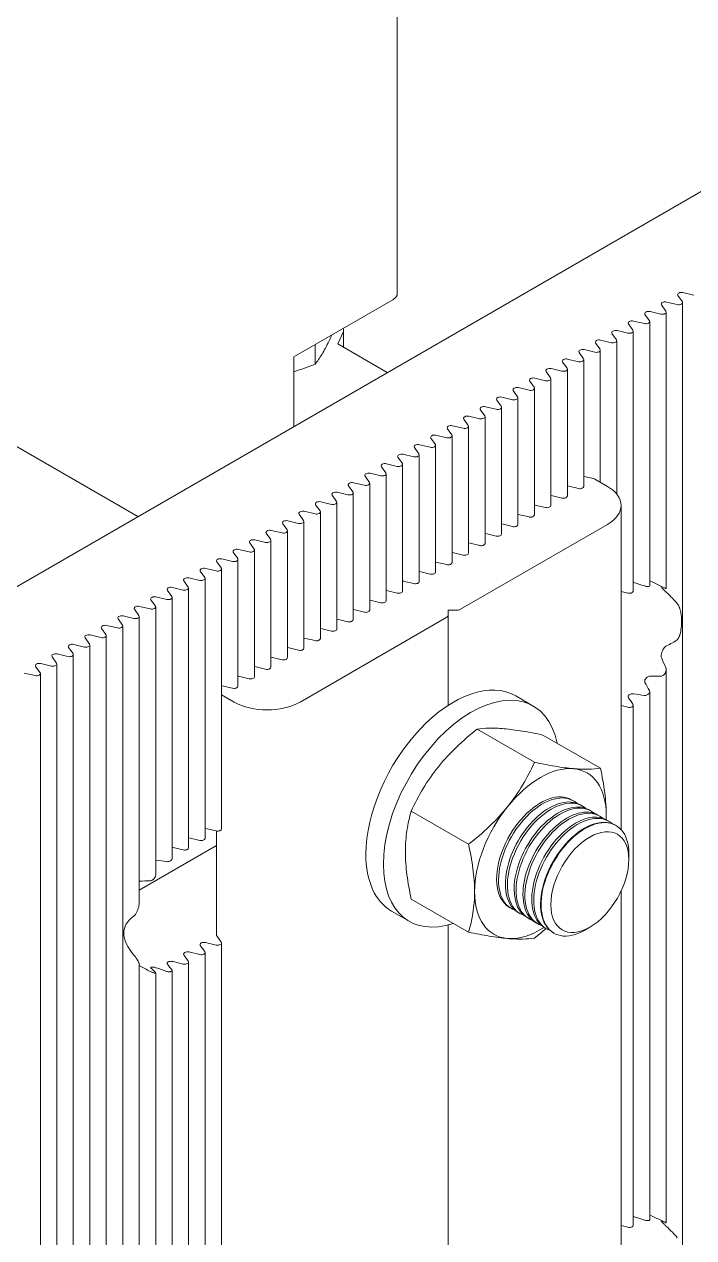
# Model space of a CAD drawing. Extents: x -37 to 4620, y -49 to 348.
# Drawn here: x 1781.83 to 1789.59, y 152.12 to 166.18 of the extents above; entities that cross this region are included whole.
import ezdxf

# ---------------------------------------------------------------- set-up
doc = ezdxf.new("R2010")
doc.units = 0
doc.header["$LTSCALE"] = 5
doc.layers.add('PV-38360', color=7, linetype='CONTINUOUS', lineweight=15)

msp = doc.modelspace()

# ---------------------------------------------------------------- linework, layer by layer
at = {"layer": 'PV-38360', "lineweight": 13, "extrusion": (0, 0.816497, 0.57735)}
for p, q in [((1786.158, 169.899, 24.831), (1786.158, 163.065, 24.831)), ((1780.289, 158.825, 24.831), (1792.035, 165.606, 24.831)), ((1784.96, 162.33, 24.831), (1786.105, 162.991, 24.831)), ((1789.411, 163.04, 24.831), (1789.463, 162.968, 24.831)), ((1789.595, 163.044, 24.831), (1789.47, 163.074, 24.831)), ((1789.213, 162.824, 24.831), (1789.088, 162.854, 24.831)), ((1789.22, 162.93, 24.831), (1789.272, 162.858, 24.831)), ((1789.275, 159.642, 24.831), (1789.275, 162.848, 24.831)), ((1789.404, 162.934, 24.831), (1789.279, 162.964, 24.831)), ((1789.466, 148.261, 24.831), (1789.466, 162.958, 24.831)), ((1779.19, 162.764, 24.831), (1783.151, 160.477, 24.831)), ((1788.838, 162.71, 24.831), (1788.89, 162.637, 24.831)), ((1789.022, 162.714, 24.831), (1788.897, 162.743, 24.831)), ((1789.029, 162.82, 24.831), (1789.081, 162.748, 24.831)), ((1789.084, 159.677, 24.831), (1789.084, 162.738, 24.831)), ((1785.533, 162.621, 24.831), (1785.467, 162.478, 24.831)), ((1785.533, 162.44, 24.831), (1785.533, 162.661, 24.831)), ((1788.647, 162.599, 24.831), (1788.699, 162.527, 24.831)), ((1788.831, 162.604, 24.831), (1788.706, 162.633, 24.831)), ((1788.893, 159.614, 24.831), (1788.893, 162.628, 24.831)), ((1785.205, 162.245, 24.831), (1785.205, 162.472, 24.831)), ((1785.467, 162.478, 24.831), (1786.042, 162.146, 24.831)), ((1788.457, 162.489, 24.831), (1788.508, 162.417, 24.831)), ((1788.64, 162.493, 24.831), (1788.515, 162.523, 24.831)), ((1788.702, 160.737, 24.831), (1788.702, 162.517, 24.831)), ((1784.96, 161.522, 24.831), (1784.96, 162.33, 24.831)), ((1788.258, 162.273, 24.831), (1788.133, 162.303, 24.831)), ((1788.266, 162.379, 24.831), (1788.317, 162.307, 24.831)), ((1788.32, 160.827, 24.831), (1788.32, 162.297, 24.831)), ((1788.449, 162.383, 24.831), (1788.324, 162.413, 24.831)), ((1788.511, 160.875, 24.831), (1788.511, 162.407, 24.831)), ((1787.884, 162.158, 24.831), (1787.935, 162.086, 24.831)), ((1788.067, 162.163, 24.831), (1787.943, 162.192, 24.831)), ((1788.075, 162.269, 24.831), (1788.126, 162.197, 24.831)), ((1788.13, 160.717, 24.831), (1788.13, 162.187, 24.831)), ((1787.693, 162.048, 24.831), (1787.744, 161.976, 24.831)), ((1787.876, 162.052, 24.831), (1787.752, 162.082, 24.831)), ((1787.939, 160.607, 24.831), (1787.939, 162.076, 24.831)), ((1787.495, 161.832, 24.831), (1787.37, 161.862, 24.831)), ((1787.502, 161.938, 24.831), (1787.553, 161.866, 24.831)), ((1787.686, 161.942, 24.831), (1787.561, 161.972, 24.831)), ((1787.748, 160.497, 24.831), (1787.748, 161.966, 24.831)), ((1787.304, 161.722, 24.831), (1787.179, 161.751, 24.831)), ((1787.311, 161.828, 24.831), (1787.362, 161.756, 24.831)), ((1787.366, 160.276, 24.831), (1787.366, 161.746, 24.831)), ((1787.557, 160.386, 24.831), (1787.557, 161.856, 24.831)), ((1786.929, 161.607, 24.831), (1786.981, 161.535, 24.831)), ((1787.113, 161.612, 24.831), (1786.988, 161.641, 24.831)), ((1787.12, 161.718, 24.831), (1787.172, 161.645, 24.831)), ((1787.175, 160.166, 24.831), (1787.175, 161.636, 24.831)), ((1786.738, 161.497, 24.831), (1786.79, 161.425, 24.831)), ((1786.922, 161.501, 24.831), (1786.797, 161.531, 24.831)), ((1786.984, 160.056, 24.831), (1786.984, 161.525, 24.831)), ((1786.54, 161.281, 24.831), (1786.415, 161.311, 24.831)), ((1786.547, 161.387, 24.831), (1786.599, 161.315, 24.831)), ((1786.602, 159.835, 24.831), (1786.602, 161.305, 24.831)), ((1786.731, 161.391, 24.831), (1786.606, 161.421, 24.831)), ((1786.793, 159.945, 24.831), (1786.793, 161.415, 24.831)), ((1786.166, 161.166, 24.831), (1786.217, 161.094, 24.831)), ((1786.349, 161.171, 24.831), (1786.224, 161.2, 24.831)), ((1786.356, 161.277, 24.831), (1786.408, 161.205, 24.831)), ((1786.411, 159.725, 24.831), (1786.411, 161.195, 24.831)), ((1785.975, 161.056, 24.831), (1786.026, 160.984, 24.831)), ((1786.158, 161.06, 24.831), (1786.033, 161.09, 24.831)), ((1786.22, 159.615, 24.831), (1786.22, 161.084, 24.831)), ((1785.784, 160.946, 24.831), (1785.835, 160.874, 24.831)), ((1785.967, 160.95, 24.831), (1785.842, 160.98, 24.831)), ((1786.029, 159.504, 24.831), (1786.029, 160.974, 24.831)), ((1788.324, 160.943, 24.831), (1788.431, 160.918, 24.831)), ((1788.449, 160.911, 24.831), (1788.594, 160.827, 24.831)), ((1785.585, 160.73, 24.831), (1785.461, 160.759, 24.831)), ((1785.593, 160.836, 24.831), (1785.644, 160.764, 24.831)), ((1785.648, 159.284, 24.831), (1785.648, 160.754, 24.831)), ((1785.776, 160.84, 24.831), (1785.652, 160.87, 24.831)), ((1785.838, 159.394, 24.831), (1785.838, 160.864, 24.831)), ((1788.133, 160.833, 24.831), (1788.258, 160.803, 24.831)), ((1785.211, 160.615, 24.831), (1785.262, 160.543, 24.831)), ((1785.395, 160.619, 24.831), (1785.27, 160.649, 24.831)), ((1785.402, 160.725, 24.831), (1785.453, 160.653, 24.831)), ((1785.457, 159.174, 24.831), (1785.457, 160.644, 24.831)), ((1787.752, 160.612, 24.831), (1787.876, 160.583, 24.831)), ((1787.943, 160.723, 24.831), (1788.067, 160.693, 24.831)), ((1788.752, 156.851, 24.831), (1788.752, 160.607, 24.831)), ((1785.02, 160.505, 24.831), (1785.071, 160.433, 24.831)), ((1785.204, 160.509, 24.831), (1785.079, 160.539, 24.831)), ((1785.266, 159.064, 24.831), (1785.266, 160.533, 24.831)), ((1787.561, 160.502, 24.831), (1787.686, 160.473, 24.831)), ((1784.822, 160.289, 24.831), (1784.697, 160.318, 24.831)), ((1784.829, 160.395, 24.831), (1784.88, 160.323, 24.831)), ((1784.884, 158.843, 24.831), (1784.884, 160.313, 24.831)), ((1785.013, 160.399, 24.831), (1784.888, 160.429, 24.831)), ((1785.075, 158.953, 24.831), (1785.075, 160.423, 24.831)), ((1788.594, 160.386, 24.831), (1786.891, 159.403, 24.831)), ((1787.37, 160.392, 24.831), (1787.495, 160.362, 24.831)), ((1784.447, 160.174, 24.831), (1784.499, 160.102, 24.831)), ((1784.631, 160.179, 24.831), (1784.506, 160.208, 24.831)), ((1784.638, 160.285, 24.831), (1784.69, 160.212, 24.831)), ((1784.693, 158.733, 24.831), (1784.693, 160.203, 24.831)), ((1787.179, 160.282, 24.831), (1787.304, 160.252, 24.831)), ((1784.256, 160.064, 24.831), (1784.308, 159.992, 24.831)), ((1784.44, 160.068, 24.831), (1784.315, 160.098, 24.831)), ((1784.502, 158.623, 24.831), (1784.502, 160.092, 24.831)), ((1786.797, 160.061, 24.831), (1786.922, 160.032, 24.831)), ((1786.988, 160.172, 24.831), (1787.113, 160.142, 24.831)), ((1784.065, 159.954, 24.831), (1784.117, 159.882, 24.831)), ((1784.249, 159.958, 24.831), (1784.124, 159.988, 24.831)), ((1784.311, 158.512, 24.831), (1784.311, 159.982, 24.831)), ((1786.606, 159.951, 24.831), (1786.731, 159.921, 24.831)), ((1783.867, 159.738, 24.831), (1783.742, 159.767, 24.831)), ((1783.874, 159.844, 24.831), (1783.926, 159.772, 24.831)), ((1783.929, 156.749, 24.831), (1783.929, 159.762, 24.831)), ((1784.058, 159.848, 24.831), (1783.933, 159.878, 24.831)), ((1784.12, 156.859, 24.831), (1784.12, 159.872, 24.831)), ((1786.415, 159.841, 24.831), (1786.54, 159.811, 24.831)), ((1783.493, 159.623, 24.831), (1783.544, 159.551, 24.831)), ((1783.676, 159.627, 24.831), (1783.551, 159.657, 24.831)), ((1783.684, 159.733, 24.831), (1783.735, 159.661, 24.831)), ((1783.738, 156.639, 24.831), (1783.738, 159.651, 24.831)), ((1786.033, 159.62, 24.831), (1786.158, 159.591, 24.831)), ((1786.224, 159.731, 24.831), (1786.349, 159.701, 24.831)), ((1788.752, 159.61, 24.831), (1788.831, 159.591, 24.831)), ((1783.302, 159.513, 24.831), (1783.353, 159.441, 24.831)), ((1783.485, 159.517, 24.831), (1783.36, 159.547, 24.831)), ((1783.547, 156.517, 24.831), (1783.547, 159.541, 24.831)), ((1785.842, 159.51, 24.831), (1785.967, 159.48, 24.831)), ((1783.111, 159.403, 24.831), (1783.162, 159.331, 24.831)), ((1783.294, 159.407, 24.831), (1783.17, 159.437, 24.831)), ((1783.357, 156.323, 24.831), (1783.357, 159.431, 24.831)), ((1785.652, 159.4, 24.831), (1785.776, 159.37, 24.831)), ((1786.748, 159.394, 24.831), (1786.748, 159.334, 24.831)), ((1786.853, 159.394, 24.831), (1786.748, 159.394, 24.831)), ((1786.748, 158.29, 24.831), (1786.748, 159.334, 24.831)), ((1782.913, 159.187, 24.831), (1782.788, 159.216, 24.831)), ((1782.92, 159.293, 24.831), (1782.971, 159.22, 24.831)), ((1782.975, 144.514, 24.831), (1782.975, 159.211, 24.831)), ((1783.103, 159.297, 24.831), (1782.979, 159.326, 24.831)), ((1783.166, 155.995, 24.831), (1783.166, 159.321, 24.831)), ((1786.732, 159.312, 24.831), (1785.03, 158.329, 24.831)), ((1785.461, 159.29, 24.831), (1785.585, 159.26, 24.831)), ((1782.538, 159.072, 24.831), (1782.589, 159, 24.831)), ((1782.722, 159.076, 24.831), (1782.597, 159.106, 24.831)), ((1782.729, 159.182, 24.831), (1782.78, 159.11, 24.831)), ((1782.784, 144.403, 24.831), (1782.784, 159.1, 24.831)), ((1785.079, 159.069, 24.831), (1785.204, 159.04, 24.831)), ((1785.27, 159.179, 24.831), (1785.395, 159.15, 24.831)), ((1782.347, 158.962, 24.831), (1782.399, 158.89, 24.831)), ((1782.531, 158.966, 24.831), (1782.406, 158.996, 24.831)), ((1782.593, 144.293, 24.831), (1782.593, 158.99, 24.831)), ((1784.888, 158.959, 24.831), (1785.013, 158.929, 24.831)), ((1782.149, 158.746, 24.831), (1782.024, 158.775, 24.831)), ((1782.156, 158.852, 24.831), (1782.208, 158.78, 24.831)), ((1782.211, 144.073, 24.831), (1782.211, 158.77, 24.831)), ((1782.34, 158.856, 24.831), (1782.215, 158.886, 24.831)), ((1782.402, 144.183, 24.831), (1782.402, 158.88, 24.831)), ((1784.697, 158.849, 24.831), (1784.822, 158.819, 24.831)), ((1781.958, 158.635, 24.831), (1781.833, 158.665, 24.831)), ((1781.965, 158.741, 24.831), (1782.017, 158.669, 24.831)), ((1782.02, 143.962, 24.831), (1782.02, 158.659, 24.831)), ((1784.315, 158.628, 24.831), (1784.44, 158.599, 24.831)), ((1784.506, 158.739, 24.831), (1784.631, 158.709, 24.831)), ((1789.275, 152.294, 24.831), (1789.275, 158.705, 24.831)), ((1784.124, 158.518, 24.831), (1784.249, 158.488, 24.831)), ((1784.266, 158.329, 24.831), (1784.121, 158.413, 24.831)), ((1787.735, 158.282, 24.831), (1787.532, 158.4, 24.831)), ((1789.084, 152.329, 24.831), (1789.084, 158.45, 24.831)), ((1788.831, 158.268, 24.831), (1788.752, 158.287, 24.831)), ((1788.893, 152.266, 24.831), (1788.893, 158.293, 24.831)), ((1787.084, 158.014, 24.831), (1787.749, 157.63, 24.831)), ((1787.847, 157.946, 24.831), (1788.513, 157.562, 24.831)), ((1788.179, 157.195, 24.831), (1788.201, 157.182, 24.831)), ((1788.28, 157.136, 24.831), (1788.303, 157.123, 24.831)), ((1786.32, 157.064, 24.831), (1786.985, 156.68, 24.831)), ((1788.382, 157.078, 24.831), (1788.405, 157.064, 24.831)), ((1788.484, 157.019, 24.831), (1788.507, 157.006, 24.831)), ((1788.586, 156.96, 24.831), (1788.609, 156.947, 24.831)), ((1783.933, 156.865, 24.831), (1784.058, 156.835, 24.831)), ((1784.062, 155.628, 24.831), (1784.062, 156.834, 24.831)), ((1788.688, 156.901, 24.831), (1788.694, 156.898, 24.831)), ((1783.166, 156.15, 24.831), (1784.062, 156.668, 24.831)), ((1783.742, 156.754, 24.831), (1783.867, 156.725, 24.831)), ((1783.56, 156.642, 24.831), (1783.676, 156.615, 24.831)), ((1788.843, 156.503, 24.831), (1788.843, 156.568, 24.831)), ((1788.752, 149.503, 24.831), (1788.752, 156.137, 24.831)), ((1786.32, 156.046, 24.831), (1786.985, 155.662, 24.831)), ((1786.295, 155.788, 24.831), (1786.092, 155.906, 24.831)), ((1787.459, 155.948, 24.831), (1787.481, 155.935, 24.831)), ((1787.56, 155.889, 24.831), (1787.583, 155.876, 24.831)), ((1787.662, 155.831, 24.831), (1787.685, 155.817, 24.831)), ((1786.748, 150.941, 24.831), (1786.748, 155.747, 24.831)), ((1787.764, 155.772, 24.831), (1787.787, 155.759, 24.831)), ((1787.866, 155.713, 24.831), (1787.889, 155.7, 24.831)), ((1788.39, 155.719, 24.831), (1788.334, 155.686, 24.831)), ((1784.058, 155.512, 24.831), (1783.933, 155.542, 24.831)), ((1784.065, 155.618, 24.831), (1784.117, 155.546, 24.831)), ((1784.12, 149.511, 24.831), (1784.12, 155.536, 24.831)), ((1787.968, 155.654, 24.831), (1787.974, 155.651, 24.831)), ((1783.684, 155.398, 24.831), (1783.735, 155.326, 24.831)), ((1783.867, 155.402, 24.831), (1783.742, 155.432, 24.831)), ((1783.874, 155.508, 24.831), (1783.926, 155.436, 24.831)), ((1783.929, 149.4, 24.831), (1783.929, 155.426, 24.831)), ((1783.166, 148.647, 24.831), (1783.166, 155.298, 24.831)), ((1783.676, 155.292, 24.831), (1783.56, 155.32, 24.831)), ((1783.738, 149.29, 24.831), (1783.738, 155.316, 24.831)), ((1783.357, 148.975, 24.831), (1783.357, 155.19, 24.831)), ((1783.547, 149.169, 24.831), (1783.547, 155.217, 24.831)), ((1788.752, 152.261, 24.831), (1788.831, 152.242, 24.831))]:
    msp.add_line(p, q, dxfattribs=at)
at = {"layer": 'PV-38360', "lineweight": 13}
for centre, major_axis, ratio, start_param, end_param in [((1785.978, 163.065, 24.831), (0.18, 0), 0.57735, -0.785398, 0), ((1789.453, 163.05, 24.831), (-0.045, 0), 0.57735, -1.961403, 0.390607), ((1789.071, 162.83, 24.831), (-0.045, 0), 0.57735, -1.961403, 0.390607), ((1789.262, 162.94, 24.831), (-0.045, 0), 0.57735, -1.961403, 0.390607), ((1788.88, 162.719, 24.831), (-0.045, 0), 0.57735, -1.961403, 0.390607), ((1788.689, 162.609, 24.831), (-0.045, 0), 0.57735, -1.961403, 0.390607), ((1788.498, 162.499, 24.831), (-0.045, 0), 0.57735, -1.961403, 0.390607), ((1788.116, 162.279, 24.831), (-0.045, 0), 0.57735, -1.961403, 0.390607), ((1788.307, 162.389, 24.831), (-0.045, 0), 0.57735, -1.961403, 0.390607), ((1787.925, 162.168, 24.831), (-0.045, 0), 0.57735, -1.961403, 0.390607), ((1787.734, 162.058, 24.831), (-0.045, 0), 0.57735, -1.961403, 0.390607), ((1787.353, 161.838, 24.831), (-0.045, 0), 0.57735, -1.961403, 0.390607), ((1787.544, 161.948, 24.831), (-0.045, 0), 0.57735, -1.961403, 0.390607), ((1787.162, 161.727, 24.831), (-0.045, 0), 0.57735, -1.961403, 0.390607), ((1786.971, 161.617, 24.831), (-0.045, 0), 0.57735, -1.961403, 0.390607), ((1786.78, 161.507, 24.831), (-0.045, 0), 0.57735, -1.961403, 0.390607), ((1786.398, 161.286, 24.831), (-0.045, 0), 0.57735, -1.961403, 0.390607), ((1786.589, 161.397, 24.831), (-0.045, 0), 0.57735, -1.961403, 0.390607), ((1786.207, 161.176, 24.831), (-0.045, 0), 0.57735, -1.961403, 0.390607), ((1786.016, 161.066, 24.831), (-0.045, 0), 0.57735, -1.961403, 0.390607), ((1785.825, 160.956, 24.831), (-0.045, 0), 0.57735, -1.961403, 0.390607), ((1785.443, 160.735, 24.831), (-0.045, 0), 0.57735, -1.961403, 0.390607), ((1785.634, 160.846, 24.831), (-0.045, 0), 0.57735, -1.961403, 0.390607), ((1788.275, 160.827, 24.831), (0.045, 0), 0.57735, -1.961403, 0), ((1785.253, 160.625, 24.831), (-0.045, 0), 0.57735, -1.961403, 0.390607), ((1787.894, 160.607, 24.831), (0.045, 0), 0.57735, -1.961403, 0), ((1788.085, 160.717, 24.831), (0.045, 0), 0.57735, -1.961403, 0), ((1785.062, 160.515, 24.831), (-0.045, 0), 0.57735, -1.961403, 0.390607), ((1787.703, 160.497, 24.831), (0.045, 0), 0.57735, -1.961403, 0), ((1784.68, 160.294, 24.831), (-0.045, 0), 0.57735, -1.961403, 0.390607), ((1784.871, 160.405, 24.831), (-0.045, 0), 0.57735, -1.961403, 0.390607), ((1787.512, 160.386, 24.831), (0.045, 0), 0.57735, -1.961403, 0), ((1784.489, 160.184, 24.831), (-0.045, 0), 0.57735, -1.961403, 0.390607), ((1787.321, 160.276, 24.831), (0.045, 0), 0.57735, -1.961403, 0), ((1784.298, 160.074, 24.831), (-0.045, 0), 0.57735, -1.961403, 0.390607), ((1786.939, 160.056, 24.831), (0.045, 0), 0.57735, -1.961403, 0), ((1787.13, 160.166, 24.831), (0.045, 0), 0.57735, -1.961403, 0), ((1784.107, 159.964, 24.831), (-0.045, 0), 0.57735, -1.961403, 0.390607), ((1786.748, 159.945, 24.831), (0.045, 0), 0.57735, -1.961403, 0), ((1783.725, 159.743, 24.831), (-0.045, 0), 0.57735, -1.961403, 0.390607), ((1783.916, 159.854, 24.831), (-0.045, 0), 0.57735, -1.961403, 0.390607), ((1786.557, 159.835, 24.831), (0.045, 0), 0.57735, -1.961403, 0), ((1783.534, 159.633, 24.831), (-0.045, 0), 0.57735, -1.961403, 0.390607), ((1786.175, 159.615, 24.831), (0.045, 0), 0.57735, -1.961403, 0), ((1786.366, 159.725, 24.831), (0.045, 0), 0.57735, -1.961403, 0), ((1783.343, 159.523, 24.831), (-0.045, 0), 0.57735, -1.961403, 0.390607), ((1785.984, 159.504, 24.831), (0.045, 0), 0.57735, -1.961403, 0), ((1788.848, 159.615, 24.831), (0.045, 0), 0.57735, -1.961403, -0.785398), ((1782.962, 159.302, 24.831), (-0.045, 0), 0.57735, -1.961403, 0.390607), ((1783.152, 159.413, 24.831), (-0.045, 0), 0.57735, -1.961403, 0.390607), ((1785.793, 159.394, 24.831), (0.045, 0), 0.57735, -1.961403, 0), ((1782.771, 159.192, 24.831), (-0.045, 0), 0.57735, -1.961403, 0.390607), ((1785.603, 159.284, 24.831), (0.045, 0), 0.57735, -1.961403, 0), ((1782.58, 159.082, 24.831), (-0.045, 0), 0.57735, -1.961403, 0.390607), ((1785.221, 159.064, 24.831), (0.045, 0), 0.57735, -1.961403, 0), ((1785.412, 159.174, 24.831), (0.045, 0), 0.57735, -1.961403, 0), ((1782.389, 158.972, 24.831), (-0.045, 0), 0.57735, -1.961403, 0.390607), ((1785.03, 158.953, 24.831), (0.045, 0), 0.57735, -1.961403, 0), ((1782.007, 158.751, 24.831), (-0.045, 0), 0.57735, -1.961403, 0.390607), ((1782.198, 158.862, 24.831), (-0.045, 0), 0.57735, -1.961403, 0.390607), ((1784.839, 158.843, 24.831), (0.045, 0), 0.57735, -1.961403, 0), ((1789.847, 158.377, 24.831), (0.74, -1.292), 0.239136, -2.073089, -1.97599), ((1784.648, 158.733, 24.831), (0.045, 0), 0.57735, -1.961403, 0), ((1784.266, 158.512, 24.831), (0.045, 0), 0.57735, -1.961403, 0), ((1784.457, 158.623, 24.831), (0.045, 0), 0.57735, -1.961403, 0), ((1789.389, 158.641, 24.831), (0.74, -1.292), 0.239136, -1.640469, -1.56993), ((1788.931, 158.906, 24.831), (0.74, -1.292), 0.239136, -1.290781, -1.226443), ((1787.817, 156.572, 24.831), (0.54, 0.935), 0.57735, 0.261799, 1.308997), ((1787.817, 156.572, 24.831), (0.54, 0.935), 0.57735, -0.785398, 0.261799), ((1787.841, 156.559, 24.831), (0.36, 0.624), 0.57735, -0.11004, 3.251633), ((1787.819, 156.572, 24.831), (0.36, 0.624), 0.57735, 0, 2.356194), ((1787.92, 156.513, 24.831), (0.36, 0.624), 0.57735, 0, 3.141593), ((1787.817, 156.572, 24.831), (-0.54, -0.935), 0.57735, -1.832596, -0.785398), ((1787.943, 156.5, 24.831), (-0.36, -0.624), 0.57735, -2.356194, 0.11004), ((1788.045, 156.441, 24.831), (0.36, 0.624), 0.57735, -0.11004, 3.251633), ((1788.022, 156.454, 24.831), (0.36, 0.624), 0.57735, 0, 2.356194), ((1788.124, 156.395, 24.831), (0.36, 0.624), 0.57735, 0, 3.141593), ((1787.943, 156.5, 24.831), (0.36, 0.624), 0.57735, -0.11004, 0.785398), ((1788.147, 156.382, 24.831), (-0.36, -0.624), 0.57735, -2.356194, 0.11004), ((1788.249, 156.323, 24.831), (0.36, 0.624), 0.57735, -0.11004, 3.251633), ((1788.334, 156.274, 24.831), (0.36, 0.624), 0.57735, -0.785398, 3.926991), ((1788.147, 156.382, 24.831), (0.36, 0.624), 0.57735, -0.11004, 0.785398), ((1788.226, 156.337, 24.831), (0.36, 0.624), 0.57735, 0, 0.785398), ((1788.328, 156.278, 24.831), (0.36, 0.624), 0.57735, 0, 0.785398), ((1787.817, 156.572, 24.831), (0.54, 0.935), 0.57735, -0.841197, -0.785398), ((1784.075, 156.859, 24.831), (0.045, 0), 0.57735, -1.961403, 0), ((1788.226, 156.337, 24.831), (-0.36, -0.624), 0.57735, -2.356194, 0), ((1788.328, 156.278, 24.831), (-0.36, -0.624), 0.57735, -2.356194, 0), ((1788.39, 156.242, 24.831), (-0.32, -0.554), 0.57735, -5.497787, 0.785398), ((1783.884, 156.749, 24.831), (0.045, 0), 0.57735, -1.961403, 0), ((1783.693, 156.639, 24.831), (0.045, 0), 0.57735, -1.961403, 0), ((1787.819, 156.572, 24.831), (-0.36, -0.624), 0.57735, -0.785398, 0), ((1787.817, 156.572, 24.831), (-0.54, -0.935), 0.57735, -0.785398, 0.261799), ((1788.022, 156.454, 24.831), (-0.36, -0.624), 0.57735, -0.785398, 0), ((1787.817, 156.572, 24.831), (-0.54, -0.935), 0.57735, 0.261799, 0.841197), ((1783.916, 155.518, 24.831), (-0.045, 0), 0.57735, -1.961403, 0.390607), ((1784.107, 155.628, 24.831), (-0.045, 0), 0.57735, 0, 0.390607), ((1783.725, 155.408, 24.831), (-0.045, 0), 0.57735, -1.961403, 0.390607), ((1783.407, 156.069, 24.831), (-0.74, 1.292), 0.239136, -4.209689, -4.144948), ((1782.949, 156.334, 24.831), (-0.74, 1.292), 0.239136, -3.860942, -3.788191), ((1788.848, 152.266, 24.831), (0.045, 0), 0.57735, -1.961403, -0.785398)]:
    msp.add_ellipse(centre, major_axis=major_axis, ratio=ratio, start_param=start_param, end_param=end_param, dxfattribs=at)
at = {"layer": 'PV-38360', "lineweight": 13, "extrusion": (1.3e-15, -5e-16, -1)}
for centre, major_axis, start_param, end_param in [((1789.23, 162.848, 24.831), (0.045, 0), -0.390607, 1.961403), ((1788.275, 162.297, 24.831), (0.045, 0), -0.390607, 1.961403), ((1788.466, 162.407, 24.831), (0.045, 0), -0.390607, 1.961403), ((1788.085, 162.187, 24.831), (0.045, 0), -0.390607, 1.961403), ((1787.894, 162.076, 24.831), (0.045, 0), -0.390607, 1.961403), ((1787.512, 161.856, 24.831), (0.045, 0), -0.390607, 1.961403), ((1787.703, 161.966, 24.831), (0.045, 0), -0.390607, 1.961403), ((1787.321, 161.746, 24.831), (0.045, 0), -0.390607, 1.961403), ((1787.13, 161.636, 24.831), (0.045, 0), -0.390607, 1.961403), ((1786.939, 161.525, 24.831), (0.045, 0), -0.390607, 1.961403), ((1786.557, 161.305, 24.831), (0.045, 0), -0.390607, 1.961403), ((1786.748, 161.415, 24.831), (0.045, 0), -0.390607, 1.961403), ((1786.366, 161.195, 24.831), (0.045, 0), -0.390607, 1.961403), ((1786.175, 161.084, 24.831), (0.045, 0), -0.390607, 1.961403), ((1788.41, 160.889, 24.831), (0.054, 0), -1.180189, -0.785398), ((1785.603, 160.754, 24.831), (0.045, 0), -0.390607, 1.961403), ((1785.793, 160.864, 24.831), (0.045, 0), -0.390607, 1.961403), ((1785.412, 160.644, 24.831), (0.045, 0), -0.390607, 1.961403), ((1785.221, 160.533, 24.831), (0.045, 0), -0.390607, 1.961403), ((1784.839, 160.313, 24.831), (0.045, 0), -0.390607, 1.961403), ((1785.03, 160.423, 24.831), (0.045, 0), -0.390607, 1.961403), ((1784.648, 160.203, 24.831), (0.045, 0), -0.390607, 1.961403), ((1786.016, 159.596, 24.831), (0.045, 0), -1.273545, -1.180189), ((1786.812, 157.153, 24.831), (-0.72, -1.247), 0, 0.785398)]:
    msp.add_ellipse(centre, major_axis=major_axis, ratio=0.57735, start_param=start_param, end_param=end_param, dxfattribs=at)
at = {"layer": 'PV-38360', "lineweight": 13, "extrusion": (1.3e-15, -6e-16, -1)}
for centre, start_param, end_param in [((1789.421, 162.958, 24.831), -0.390607, 1.961403), ((1788.657, 162.517, 24.831), -0.390607, 1.961403), ((1785.984, 160.974, 24.831), -0.390607, 1.961403), ((1786.207, 159.707, 24.831), -1.273545, -1.180189), ((1785.825, 159.486, 24.831), -1.273545, -1.180189), ((1785.634, 159.376, 24.831), -1.273545, -1.180189), ((1785.443, 159.266, 24.831), -1.273545, -1.180189), ((1785.062, 159.045, 24.831), -1.273545, -1.180189), ((1785.253, 159.155, 24.831), -1.273545, -1.180189), ((1784.871, 158.935, 24.831), -1.273545, -1.180189), ((1784.68, 158.825, 24.831), -1.273545, -1.180189), ((1783.916, 156.841, 24.831), -1.273545, -1.180189), ((1783.725, 156.73, 24.831), -1.273545, -1.180189)]:
    msp.add_ellipse(centre, major_axis=(0.045, 0), ratio=0.57735, start_param=start_param, end_param=end_param, dxfattribs=at)
at = {"layer": 'PV-38360', "lineweight": 13, "extrusion": (1.2e-15, -6e-16, -1)}
for centre, major_axis, start_param, end_param in [((1789.039, 162.738, 24.831), (0.045, 0), -0.390607, 1.961403), ((1786.853, 159.425, 24.831), (-0.054, 0), -2.356194, -1.570796), ((1786.812, 157.153, 24.831), (0.72, 1.247), -2.356194, 0), ((1784.648, 158.549, 24.831), (-0.54, 0), -2.356194, -0.785398)]:
    msp.add_ellipse(centre, major_axis=major_axis, ratio=0.57735, start_param=start_param, end_param=end_param, dxfattribs=at)
at = {"layer": 'PV-38360', "lineweight": 13, "extrusion": (1.3e-15, -3e-16, -1)}
msp.add_ellipse((1788.848, 162.628, 24.831), major_axis=(0.045, 0), ratio=0.57735, start_param=-0.390607, end_param=1.961403, dxfattribs=at)
at = {"layer": 'PV-38360', "lineweight": 13, "extrusion": (1.2e-15, -5e-16, -1)}
for centre, major_axis, ratio, start_param, end_param in [((1788.307, 160.919, 24.831), (0.045, 0), 0.57735, -1.273545, -1.180189), ((1788.116, 160.809, 24.831), (0.045, 0), 0.57735, -1.273545, -1.180189), ((1787.734, 160.588, 24.831), (0.045, 0), 0.57735, -1.273545, -1.180189), ((1787.925, 160.699, 24.831), (0.045, 0), 0.57735, -1.273545, -1.180189), ((1787.544, 160.478, 24.831), (0.045, 0), 0.57735, -1.273545, -1.180189), ((1787.353, 160.368, 24.831), (0.045, 0), 0.57735, -1.273545, -1.180189), ((1786.971, 160.147, 24.831), (0.045, 0), 0.57735, -1.273545, -1.180189), ((1787.162, 160.258, 24.831), (0.045, 0), 0.57735, -1.273545, -1.180189), ((1786.78, 160.037, 24.831), (0.045, 0), 0.57735, -1.273545, -1.180189), ((1786.589, 159.927, 24.831), (0.045, 0), 0.57735, -1.273545, -1.180189), ((1786.398, 159.817, 24.831), (0.045, 0), 0.57735, -1.273545, -1.180189), ((1788.473, 159.17, 24.831), (1.94, -0.517), 0.319372, -1.436041, -1.369822), ((1787.556, 159.699, 24.831), (1.94, -0.517), 0.319372, -0.570085, -0.406598), ((1787.556, 159.699, 24.831), (1.94, -0.517), 0.319372, 0.236684, 0.400171), ((1788.473, 159.17, 24.831), (1.94, -0.517), 0.319372, 1.199908, 1.266127), ((1788.473, 151.822, 24.831), (1.94, -0.517), 0.319372, -1.436041, -1.369822), ((1787.556, 152.351, 24.831), (1.94, -0.517), 0.319372, -0.570085, -0.406598)]:
    msp.add_ellipse(centre, major_axis=major_axis, ratio=ratio, start_param=start_param, end_param=end_param, dxfattribs=at)
at = {"layer": 'PV-38360', "lineweight": 13, "extrusion": (1.2e-15, -7e-16, -1)}
msp.add_ellipse((1788.212, 160.607, 24.831), major_axis=(0.54, 0), ratio=0.57735, start_param=-0.785398, end_param=0.785398, dxfattribs=at)
at = {"layer": 'PV-38360', "lineweight": 13, "extrusion": (1.3e-15, -4e-16, -1)}
for centre, start_param, end_param in [((1784.457, 160.092, 24.831), -0.390607, 1.961403), ((1784.489, 158.715, 24.831), -1.273545, -1.180189), ((1784.107, 158.494, 24.831), -1.273545, -1.180189)]:
    msp.add_ellipse(centre, major_axis=(0.045, 0), ratio=0.57735, start_param=start_param, end_param=end_param, dxfattribs=at)
at = {"layer": 'PV-38360', "lineweight": 13, "extrusion": (1.2e-15, -3e-16, -1)}
for centre in [(1784.266, 159.982, 24.831), (1783.884, 159.762, 24.831), (1784.075, 159.872, 24.831), (1783.693, 159.651, 24.831), (1783.502, 159.541, 24.831), (1783.121, 159.321, 24.831), (1783.312, 159.431, 24.831), (1782.93, 159.211, 24.831), (1782.739, 159.1, 24.831), (1782.548, 158.99, 24.831), (1782.166, 158.77, 24.831), (1782.357, 158.88, 24.831), (1781.975, 158.659, 24.831), (1784.075, 155.536, 24.831), (1783.884, 155.426, 24.831), (1783.693, 155.316, 24.831)]:
    msp.add_ellipse(centre, major_axis=(0.045, 0), ratio=0.57735, start_param=-0.390607, end_param=1.961403, dxfattribs=at)
at = {"layer": 'PV-38360', "lineweight": 13, "extrusion": (1.4e-15, -6e-16, -1)}
for centre, start_param, end_param in [((1788.014, 159.435, 24.831), -1.071853, -0.99288), ((1788.014, 159.435, 24.831), 0.822965, 0.901939), ((1788.014, 152.086, 24.831), -1.071853, -0.99288)]:
    msp.add_ellipse(centre, major_axis=(1.94, -0.517), ratio=0.319372, start_param=start_param, end_param=end_param, dxfattribs=at)
at = {"layer": 'PV-38360', "lineweight": 13, "extrusion": (1.3e-15, -7e-16, -1)}
for centre, major_axis, start_param, end_param in [((1786.694, 159.334, 24.831), (0.054, 0), 0, 0.785398), ((1788.848, 158.292, 24.831), (-0.045, 0), -2.356194, -1.180189)]:
    msp.add_ellipse(centre, major_axis=major_axis, ratio=0.57735, start_param=start_param, end_param=end_param, dxfattribs=at)
at = {"layer": 'PV-38360', "lineweight": 13, "extrusion": (1.3e-15, -2e-16, -1)}
msp.add_ellipse((1784.298, 158.604, 24.831), major_axis=(0.045, 0), ratio=0.57735, start_param=-1.273545, end_param=-1.180189, dxfattribs=at)
at = {"layer": 'PV-38360', "lineweight": 13, "extrusion": (1.1e-15, -5e-16, -1)}
msp.add_ellipse((1787.015, 157.035, 24.831), major_axis=(0.72, 1.247), ratio=0.57735, start_param=-2.356194, end_param=0.579902, dxfattribs=at)
at = {"layer": 'PV-38360', "lineweight": 13, "extrusion": (1.4e-15, -4e-16, -1)}
msp.add_ellipse((1784.159, 158.435, 24.831), major_axis=(-0.054, 0), ratio=0.57735, start_param=-0.785398, end_param=-0.763672, dxfattribs=at)
at = {"layer": 'PV-38360', "lineweight": 13, "extrusion": (1.2e-15, -4e-16, -1)}
for centre, start_param, end_param in [((1783.56, 155.981, 24.831), 1.481566, 1.485839), ((1784.018, 155.716, 24.831), 1.141466, 1.208805), ((1784.476, 155.452, 24.831), 0.750363, 0.833763), ((1784.934, 155.187, 24.831), -0.432622, 0.262707), ((1784.476, 155.452, 24.831), -1.003678, -0.920278), ((1784.018, 155.716, 24.831), -1.378719, -1.31138), ((1783.56, 155.981, 24.831), -1.655753, -1.65148)]:
    msp.add_ellipse(centre, major_axis=(-1.94, 0.517), ratio=0.319372, start_param=start_param, end_param=end_param, dxfattribs=at)
at = {"layer": 'PV-38360', "lineweight": 13, "extrusion": (1e-15, -3e-16, -1)}
msp.add_ellipse((1787.015, 157.035, 24.831), major_axis=(-0.72, -1.247), ratio=0.57735, start_param=-0.579902, end_param=0.785398, dxfattribs=at)
at = {"layer": 'PV-38360', "lineweight": 13, "extrusion": (-1.63461e-11, 7.0979e-12, -1)}
msp.add_open_spline([(1785.367, 162.514, 24.831), (1785.377, 162.536, 24.831), (1785.387, 162.559, 24.831), (1785.397, 162.582, 24.831)], degree=3, dxfattribs=at)
at = {"layer": 'PV-38360', "lineweight": 13}
for points, knots in [([(1785.205, 162.245, 24.831), (1785.232, 162.278, 24.831), (1785.258, 162.315, 24.831), (1785.312, 162.404, 24.831), (1785.339, 162.455, 24.831), (1785.367, 162.514, 24.831)], [0.000000238, 0.000000238, 0.000000238, 0.000000238, 0.002336974, 0.002336974, 0.00467371, 0.00467371, 0.00467371, 0.00467371]), ([(1789.022, 159.674, 24.831), (1789.027, 159.672, 24.831), (1789.033, 159.671, 24.831), (1789.044, 159.669, 24.831), (1789.051, 159.668, 24.831), (1789.062, 159.668, 24.831), (1789.067, 159.668, 24.831), (1789.075, 159.669, 24.831), (1789.078, 159.671, 24.831), (1789.083, 159.674, 24.831), (1789.084, 159.675, 24.831), (1789.084, 159.677, 24.831)], [0.0949698, 0.0949698, 0.0949698, 0.0949698, 0.1876644, 0.1876644, 0.287092, 0.287092, 0.3865197, 0.3865197, 0.4875836, 0.4875836, 0.5851136, 0.5851136, 0.5851136, 0.5851136]), ([(1789.218, 159.669, 24.831), (1789.218, 159.669, 24.831), (1789.217, 159.668, 24.831), (1789.216, 159.668, 24.831), (1789.218, 159.665, 24.831), (1789.222, 159.659, 24.831), (1789.226, 159.654, 24.831), (1789.234, 159.645, 24.831), (1789.239, 159.64, 24.831), (1789.25, 159.628, 24.831), (1789.256, 159.621, 24.831), (1789.267, 159.61, 24.831), (1789.273, 159.603, 24.831), (1789.279, 159.598, 24.831)], [0.1416725, 0.1416725, 0.1416725, 0.1416725, 0.1834978, 0.1834978, 0.3507688, 0.3507688, 0.5180398, 0.5180398, 0.6835161, 0.6835161, 0.8489924, 0.8489924, 0.9806127, 0.9806127, 0.9806127, 0.9806127]), ([(1789.404, 159.469, 24.831), (1789.405, 159.468, 24.831), (1789.405, 159.467, 24.831), (1789.41, 159.461, 24.831), (1789.414, 159.455, 24.831), (1789.424, 159.436, 24.831), (1789.431, 159.42, 24.831), (1789.442, 159.385, 24.831), (1789.446, 159.362, 24.831), (1789.452, 159.314, 24.831), (1789.453, 159.289, 24.831), (1789.453, 159.242, 24.831), (1789.452, 159.216, 24.831), (1789.446, 159.163, 24.831), (1789.442, 159.136, 24.831), (1789.431, 159.097, 24.831), (1789.424, 159.08, 24.831), (1789.414, 159.062, 24.831), (1789.41, 159.057, 24.831), (1789.405, 159.052, 24.831), (1789.405, 159.052, 24.831), (1789.404, 159.051, 24.831)], [3.113909, 3.113909, 3.113909, 3.113909, 3.134457, 3.134457, 3.248532, 3.248532, 3.54621, 3.54621, 4.021909, 4.021909, 4.497609, 4.497609, 4.973308, 4.973308, 5.449007, 5.449007, 5.746686, 5.746686, 5.86076, 5.86076, 5.881308, 5.881308, 5.881308, 5.881308]), ([(1789.279, 158.981, 24.831), (1789.273, 158.979, 24.831), (1789.267, 158.974, 24.831), (1789.256, 158.962, 24.831), (1789.25, 158.954, 24.831), (1789.239, 158.937, 24.831), (1789.234, 158.927, 24.831), (1789.226, 158.909, 24.831), (1789.222, 158.899, 24.831), (1789.218, 158.878, 24.831), (1789.216, 158.867, 24.831), (1789.217, 158.853, 24.831), (1789.218, 158.848, 24.831), (1789.22, 158.844, 24.831)], [1.1949425, 1.1949425, 1.1949425, 1.1949425, 1.3265629, 1.3265629, 1.4920391, 1.4920391, 1.6575154, 1.6575154, 1.8247864, 1.8247864, 1.9920574, 1.9920574, 2.0755218, 2.0755218, 2.0755218, 2.0755218]), ([(1789.088, 158.628, 24.831), (1789.083, 158.628, 24.831), (1789.077, 158.627, 24.831), (1789.066, 158.623, 24.831), (1789.06, 158.62, 24.831), (1789.048, 158.611, 24.831), (1789.043, 158.606, 24.831), (1789.035, 158.596, 24.831), (1789.032, 158.59, 24.831), (1789.027, 158.579, 24.831), (1789.026, 158.573, 24.831), (1789.026, 158.563, 24.831), (1789.027, 158.558, 24.831), (1789.029, 158.555, 24.831)], [0.9095982, 0.9095982, 0.9095982, 0.9095982, 1.0009654, 1.0009654, 1.1122991, 1.1122991, 1.2236329, 1.2236329, 1.3317475, 1.3317475, 1.4398621, 1.4398621, 1.5310844, 1.5310844, 1.5310844, 1.5310844]), ([(1789.272, 158.723, 24.831), (1789.274, 158.719, 24.831), (1789.275, 158.714, 24.831), (1789.275, 158.701, 24.831), (1789.274, 158.693, 24.831), (1789.27, 158.677, 24.831), (1789.266, 158.669, 24.831), (1789.258, 158.656, 24.831), (1789.253, 158.65, 24.831), (1789.241, 158.639, 24.831), (1789.234, 158.635, 24.831), (1789.223, 158.63, 24.831), (1789.218, 158.629, 24.831), (1789.213, 158.628, 24.831)], [0.9872307, 0.9872307, 0.9872307, 0.9872307, 1.0764251, 1.0764251, 1.2087697, 1.2087697, 1.3411142, 1.3411142, 1.4665243, 1.4665243, 1.5919343, 1.5919343, 1.6805519, 1.6805519, 1.6805519, 1.6805519]), ([(1788.897, 158.424, 24.831), (1788.892, 158.425, 24.831), (1788.886, 158.425, 24.831), (1788.874, 158.423, 24.831), (1788.868, 158.422, 24.831), (1788.857, 158.417, 24.831), (1788.852, 158.415, 24.831), (1788.844, 158.408, 24.831), (1788.841, 158.405, 24.831), (1788.836, 158.397, 24.831), (1788.835, 158.393, 24.831), (1788.835, 158.386, 24.831), (1788.836, 158.382, 24.831), (1788.838, 158.378, 24.831)], [0.8538011, 0.8538011, 0.8538011, 0.8538011, 0.948184, 0.948184, 1.0436719, 1.0436719, 1.1391599, 1.1391599, 1.2344088, 1.2344088, 1.3296578, 1.3296578, 1.423125, 1.423125, 1.423125, 1.423125]), ([(1789.081, 158.463, 24.831), (1789.083, 158.459, 24.831), (1789.084, 158.455, 24.831), (1789.084, 158.446, 24.831), (1789.083, 158.44, 24.831), (1789.078, 158.43, 24.831), (1789.075, 158.426, 24.831), (1789.067, 158.418, 24.831), (1789.062, 158.414, 24.831), (1789.051, 158.408, 24.831), (1789.044, 158.406, 24.831), (1789.033, 158.404, 24.831), (1789.027, 158.404, 24.831), (1789.022, 158.405, 24.831)], [0.8719989, 0.8719989, 0.8719989, 0.8719989, 0.9647267, 0.9647267, 1.0657906, 1.0657906, 1.1668545, 1.1668545, 1.2662821, 1.2662821, 1.3657098, 1.3657098, 1.4584043, 1.4584043, 1.4584043, 1.4584043]), ([(1787.084, 158.014, 24.831), (1787.001, 157.949, 24.831), (1786.92, 157.88, 24.831), (1786.769, 157.735, 24.831), (1786.698, 157.659, 24.831), (1786.634, 157.579, 24.831)], [0.00824055, 0.00824055, 0.00824055, 0.00824055, 0.010576842, 0.010576842, 0.012913134, 0.012913134, 0.012913134, 0.012913134]), ([(1787.084, 158.014, 24.831), (1787.125, 158.021, 24.831), (1787.171, 158.025, 24.831), (1787.274, 158.027, 24.831), (1787.332, 158.025, 24.831), (1787.397, 158.02, 24.831)], [0.000000238, 0.000000238, 0.000000238, 0.000000238, 0.002336974, 0.002336974, 0.00467371, 0.00467371, 0.00467371, 0.00467371]), ([(1787.397, 158.02, 24.831), (1787.43, 158.017, 24.831), (1787.464, 158.013, 24.831), (1787.534, 158.003, 24.831), (1787.571, 157.998, 24.831), (1787.684, 157.979, 24.831), (1787.764, 157.964, 24.831), (1787.847, 157.946, 24.831)], [0.00467371, 0.00467371, 0.00467371, 0.00467371, 0.005837709, 0.005837709, 0.007001709, 0.007001709, 0.009329709, 0.009329709, 0.009329709, 0.009329709]), ([(1786.634, 157.579, 24.831), (1786.569, 157.498, 24.831), (1786.51, 157.413, 24.831), (1786.406, 157.241, 24.831), (1786.361, 157.153, 24.831), (1786.32, 157.064, 24.831)], [0.012913134, 0.012913134, 0.012913134, 0.012913134, 0.015250814, 0.015250814, 0.017588494, 0.017588494, 0.017588494, 0.017588494]), ([(1787.749, 157.63, 24.831), (1787.708, 157.541, 24.831), (1787.661, 157.452, 24.831), (1787.558, 157.279, 24.831), (1787.5, 157.196, 24.831), (1787.435, 157.116, 24.831)], [0.00824055, 0.00824055, 0.00824055, 0.00824055, 0.010576842, 0.010576842, 0.012913134, 0.012913134, 0.012913134, 0.012913134]), ([(1787.749, 157.63, 24.831), (1787.832, 157.612, 24.831), (1787.912, 157.597, 24.831), (1788.063, 157.572, 24.831), (1788.134, 157.562, 24.831), (1788.199, 157.557, 24.831)], [0.000000238, 0.000000238, 0.000000238, 0.000000238, 0.002336974, 0.002336974, 0.00467371, 0.00467371, 0.00467371, 0.00467371]), ([(1788.513, 157.562, 24.831), (1788.534, 157.467, 24.831), (1788.551, 157.373, 24.831), (1788.574, 157.19, 24.831), (1788.581, 157.1, 24.831), (1788.581, 157.013, 24.831)], [0.000000238, 0.000000238, 0.000000238, 0.000000238, 0.002336974, 0.002336974, 0.00467371, 0.00467371, 0.00467371, 0.00467371]), ([(1787.435, 157.116, 24.831), (1787.371, 157.035, 24.831), (1787.299, 156.958, 24.831), (1787.147, 156.813, 24.831), (1787.068, 156.745, 24.831), (1786.985, 156.68, 24.831)], [0.012913134, 0.012913134, 0.012913134, 0.012913134, 0.015250814, 0.015250814, 0.017588494, 0.017588494, 0.017588494, 0.017588494]), ([(1786.252, 156.594, 24.831), (1786.252, 156.638, 24.831), (1786.253, 156.68, 24.831), (1786.26, 156.762, 24.831), (1786.264, 156.802, 24.831), (1786.282, 156.919, 24.831), (1786.299, 156.993, 24.831), (1786.32, 157.064, 24.831)], [0.00467371, 0.00467371, 0.00467371, 0.00467371, 0.005837709, 0.005837709, 0.007001709, 0.007001709, 0.009329709, 0.009329709, 0.009329709, 0.009329709]), ([(1787.054, 156.132, 24.831), (1787.054, 156.175, 24.831), (1787.052, 156.219, 24.831), (1787.046, 156.309, 24.831), (1787.041, 156.354, 24.831), (1787.023, 156.491, 24.831), (1787.006, 156.585, 24.831), (1786.985, 156.68, 24.831)], [0.00467371, 0.00467371, 0.00467371, 0.00467371, 0.005837709, 0.005837709, 0.007001709, 0.007001709, 0.009329709, 0.009329709, 0.009329709, 0.009329709]), ([(1783.485, 156.479, 24.831), (1783.491, 156.478, 24.831), (1783.497, 156.478, 24.831), (1783.508, 156.48, 24.831), (1783.514, 156.482, 24.831), (1783.525, 156.487, 24.831), (1783.53, 156.49, 24.831), (1783.538, 156.497, 24.831), (1783.542, 156.501, 24.831), (1783.546, 156.509, 24.831), (1783.547, 156.513, 24.831), (1783.547, 156.517, 24.831)], [0.0950203, 0.0950203, 0.0950203, 0.0950203, 0.189853, 0.189853, 0.2862895, 0.2862895, 0.382726, 0.382726, 0.4789816, 0.4789816, 0.5743029, 0.5743029, 0.5743029, 0.5743029]), ([(1786.32, 156.046, 24.831), (1786.299, 156.141, 24.831), (1786.282, 156.235, 24.831), (1786.258, 156.418, 24.831), (1786.252, 156.508, 24.831), (1786.252, 156.594, 24.831)], [0.000000238, 0.000000238, 0.000000238, 0.000000238, 0.002336974, 0.002336974, 0.00467371, 0.00467371, 0.00467371, 0.00467371]), ([(1786.985, 155.662, 24.831), (1787.006, 155.733, 24.831), (1787.023, 155.807, 24.831), (1787.047, 155.963, 24.831), (1787.054, 156.045, 24.831), (1787.054, 156.132, 24.831)], [0.000000238, 0.000000238, 0.000000238, 0.000000238, 0.002336974, 0.002336974, 0.00467371, 0.00467371, 0.00467371, 0.00467371]), ([(1783.103, 155.848, 24.831), (1783.11, 155.852, 24.831), (1783.116, 155.86, 24.831), (1783.127, 155.875, 24.831), (1783.133, 155.886, 24.831), (1783.144, 155.908, 24.831), (1783.148, 155.92, 24.831), (1783.156, 155.942, 24.831), (1783.16, 155.954, 24.831), (1783.164, 155.976, 24.831), (1783.166, 155.986, 24.831), (1783.166, 155.995, 24.831)], [0.1118511, 0.1118511, 0.1118511, 0.1118511, 0.2740998, 0.2740998, 0.4785853, 0.4785853, 0.6830709, 0.6830709, 0.8816358, 0.8816358, 1.0340264, 1.0340264, 1.0340264, 1.0340264]), ([(1783.353, 155.196, 24.831), (1783.355, 155.194, 24.831), (1783.356, 155.192, 24.831), (1783.357, 155.189, 24.831), (1783.356, 155.188, 24.831), (1783.351, 155.187, 24.831), (1783.347, 155.188, 24.831), (1783.339, 155.189, 24.831), (1783.334, 155.191, 24.831), (1783.323, 155.194, 24.831), (1783.317, 155.197, 24.831), (1783.306, 155.201, 24.831), (1783.3, 155.204, 24.831), (1783.295, 155.207, 24.831), (1783.295, 155.207, 24.831), (1783.294, 155.207, 24.831)], [0.9282155, 0.9282155, 0.9282155, 0.9282155, 1.018731, 1.018731, 1.1312952, 1.1312952, 1.2438594, 1.2438594, 1.3547937, 1.3547937, 1.465728, 1.465728, 1.5652797, 1.5652797, 1.5675784, 1.5675784, 1.5675784, 1.5675784]), ([(1783.544, 155.225, 24.831), (1783.546, 155.222, 24.831), (1783.547, 155.219, 24.831), (1783.547, 155.214, 24.831), (1783.546, 155.211, 24.831), (1783.542, 155.207, 24.831), (1783.538, 155.205, 24.831), (1783.53, 155.203, 24.831), (1783.525, 155.202, 24.831), (1783.514, 155.201, 24.831), (1783.508, 155.202, 24.831), (1783.497, 155.204, 24.831), (1783.491, 155.205, 24.831), (1783.485, 155.207, 24.831)], [0.8580472, 0.8580472, 0.8580472, 0.8580472, 0.9513211, 0.9513211, 1.0475766, 1.0475766, 1.1438322, 1.1438322, 1.2402687, 1.2402687, 1.3367052, 1.3367052, 1.4315379, 1.4315379, 1.4315379, 1.4315379]), ([(1789.022, 152.326, 24.831), (1789.027, 152.324, 24.831), (1789.033, 152.322, 24.831), (1789.044, 152.32, 24.831), (1789.051, 152.32, 24.831), (1789.062, 152.319, 24.831), (1789.067, 152.32, 24.831), (1789.075, 152.321, 24.831), (1789.078, 152.322, 24.831), (1789.083, 152.325, 24.831), (1789.084, 152.327, 24.831), (1789.084, 152.329, 24.831)], [0.8716569, 0.8716569, 0.8716569, 0.8716569, 0.9643514, 0.9643514, 1.0637791, 1.0637791, 1.1632067, 1.1632067, 1.2642706, 1.2642706, 1.3618007, 1.3618007, 1.3618007, 1.3618007]), ([(1789.218, 152.32, 24.831), (1789.218, 152.32, 24.831), (1789.217, 152.32, 24.831), (1789.216, 152.319, 24.831), (1789.218, 152.317, 24.831), (1789.222, 152.31, 24.831), (1789.226, 152.306, 24.831), (1789.234, 152.296, 24.831), (1789.24, 152.29, 24.831), (1789.253, 152.275, 24.831), (1789.26, 152.268, 24.831), (1789.271, 152.257, 24.831), (1789.275, 152.253, 24.831), (1789.279, 152.25, 24.831)], [1.2339619, 1.2339619, 1.2339619, 1.2339619, 1.2757872, 1.2757872, 1.4430582, 1.4430582, 1.6103292, 1.6103292, 1.8003605, 1.8003605, 1.9903918, 1.9903918, 2.0770786, 2.0770786, 2.0770786, 2.0770786])]:
    msp.add_open_spline(points, degree=3, knots=knots, dxfattribs=at)
at = {"layer": 'PV-38360', "lineweight": 13, "extrusion": (-4.236e-13, 9.419e-13, -1)}
msp.add_open_spline([(1785.205, 162.245, 24.831), (1785.125, 162.213, 24.831), (1785.042, 162.183, 24.831), (1784.96, 162.157, 24.831)], degree=3, dxfattribs=at)
at = {"layer": 'PV-38360', "lineweight": 13, "extrusion": (-1.0587e-12, 1.845e-13, -1)}
msp.add_open_spline([(1788.88, 159.596, 24.831), (1788.884, 159.599, 24.831), (1788.887, 159.602, 24.831), (1788.892, 159.608, 24.831), (1788.893, 159.611, 24.831), (1788.893, 159.614, 24.831)], degree=3, knots=[0.3767699, 0.3767699, 0.3767699, 0.3767699, 0.4709624, 0.4709624, 0.5651548, 0.5651548, 0.5651548, 0.5651548], dxfattribs=at)
at = {"layer": 'PV-38360', "lineweight": 13}
for points in [[(1788.893, 159.716, 24.831), (1788.895, 159.715, 24.831), (1788.896, 159.715, 24.831), (1788.897, 159.715, 24.831)], [(1789.084, 159.733, 24.831), (1789.085, 159.732, 24.831), (1789.087, 159.732, 24.831), (1789.088, 159.731, 24.831)], [(1783.547, 156.645, 24.831), (1783.549, 156.645, 24.831), (1783.55, 156.645, 24.831), (1783.551, 156.644, 24.831)], [(1783.357, 156.495, 24.831), (1783.358, 156.495, 24.831), (1783.359, 156.495, 24.831), (1783.36, 156.495, 24.831)], [(1783.166, 156.252, 24.831), (1783.167, 156.253, 24.831), (1783.168, 156.253, 24.831), (1783.17, 156.253, 24.831)], [(1787.882, 155.704, 24.831), (1787.839, 155.666, 24.831), (1787.794, 155.629, 24.831), (1787.749, 155.594, 24.831)], [(1788.893, 152.367, 24.831), (1788.895, 152.367, 24.831), (1788.896, 152.367, 24.831), (1788.897, 152.366, 24.831)], [(1789.084, 152.385, 24.831), (1789.085, 152.384, 24.831), (1789.087, 152.383, 24.831), (1789.088, 152.383, 24.831)]]:
    msp.add_open_spline(points, degree=3, dxfattribs=at)
at = {"layer": 'PV-38360', "lineweight": 13, "extrusion": (5.6266e-12, 1.17435e-11, -1)}
msp.add_open_spline([(1789.213, 159.671, 24.831), (1789.218, 159.669, 24.831), (1789.223, 159.666, 24.831), (1789.234, 159.661, 24.831), (1789.241, 159.658, 24.831), (1789.253, 159.653, 24.831), (1789.258, 159.65, 24.831), (1789.266, 159.646, 24.831), (1789.27, 159.645, 24.831), (1789.274, 159.643, 24.831), (1789.275, 159.642, 24.831), (1789.275, 159.642, 24.831)], degree=3, knots=[0.0968051, 0.0968051, 0.0968051, 0.0968051, 0.1854227, 0.1854227, 0.3108328, 0.3108328, 0.4362428, 0.4362428, 0.5685874, 0.5685874, 0.6817062, 0.6817062, 0.6817062, 0.6817062], dxfattribs=at)
at = {"layer": 'PV-38360', "lineweight": 13, "extrusion": (-2.40625e-10, -4.36343e-10, -1)}
msp.add_open_spline([(1789.275, 159.642, 24.831), (1789.275, 159.642, 24.831), (1789.275, 159.642, 24.831), (1789.275, 159.642, 24.831), (1789.274, 159.643, 24.831), (1789.272, 159.644, 24.831)], degree=3, knots=[0.69069115, 0.69069115, 0.69069115, 0.69069115, 0.7009319, 0.7009319, 0.7901263, 0.7901263, 0.7901263, 0.7901263], dxfattribs=at)
at = {"layer": 'PV-38360', "lineweight": 13, "extrusion": (-2.4003e-12, 1.5383e-12, -1)}
msp.add_open_spline([(1788.89, 158.303, 24.831), (1788.892, 158.299, 24.831), (1788.893, 158.296, 24.831), (1788.893, 158.289, 24.831), (1788.892, 158.286, 24.831), (1788.887, 158.279, 24.831), (1788.884, 158.276, 24.831), (1788.88, 158.274, 24.831)], degree=3, knots=[0.8482158, 0.8482158, 0.8482158, 0.8482158, 0.9419248, 0.9419248, 1.0361172, 1.0361172, 1.1303097, 1.1303097, 1.1303097, 1.1303097], dxfattribs=at)
at = {"layer": 'PV-38360', "lineweight": 13, "extrusion": (1.85e-14, -1.0973e-12, -1)}
msp.add_open_spline([(1788.199, 157.557, 24.831), (1788.231, 157.554, 24.831), (1788.262, 157.552, 24.831), (1788.321, 157.55, 24.831), (1788.348, 157.549, 24.831), (1788.425, 157.551, 24.831), (1788.471, 157.555, 24.831), (1788.513, 157.562, 24.831)], degree=3, knots=[0.00467371, 0.00467371, 0.00467371, 0.00467371, 0.005837709, 0.005837709, 0.007001709, 0.007001709, 0.009329709, 0.009329709, 0.009329709, 0.009329709], dxfattribs=at)
at = {"layer": 'PV-38360', "lineweight": 13, "extrusion": (5.82775e-11, -6.333e-13, -1)}
msp.add_open_spline([(1788.581, 157.013, 24.831), (1788.581, 156.997, 24.831), (1788.581, 156.98, 24.831), (1788.58, 156.963, 24.831)], degree=3, dxfattribs=at)
at = {"layer": 'PV-38360', "lineweight": 13, "extrusion": (6.418e-13, -7.804e-13, -1)}
msp.add_open_spline([(1783.294, 156.258, 24.831), (1783.295, 156.258, 24.831), (1783.295, 156.258, 24.831), (1783.3, 156.259, 24.831), (1783.306, 156.26, 24.831), (1783.317, 156.265, 24.831), (1783.323, 156.269, 24.831), (1783.334, 156.278, 24.831), (1783.339, 156.283, 24.831), (1783.347, 156.294, 24.831), (1783.351, 156.3, 24.831), (1783.355, 156.312, 24.831), (1783.357, 156.318, 24.831), (1783.357, 156.323, 24.831)], degree=3, knots=[0.0972529, 0.0972529, 0.0972529, 0.0972529, 0.0995516, 0.0995516, 0.1991033, 0.1991033, 0.3100376, 0.3100376, 0.4209719, 0.4209719, 0.5335361, 0.5335361, 0.6374898, 0.6374898, 0.6374898, 0.6374898], dxfattribs=at)
at = {"layer": 'PV-38360', "lineweight": 13, "extrusion": (-3.327e-13, -2.1828e-12, -1)}
msp.add_open_spline([(1787.435, 155.588, 24.831), (1787.403, 155.591, 24.831), (1787.369, 155.595, 24.831), (1787.298, 155.604, 24.831), (1787.262, 155.61, 24.831), (1787.148, 155.629, 24.831), (1787.068, 155.644, 24.831), (1786.985, 155.662, 24.831)], degree=3, knots=[0.00467371, 0.00467371, 0.00467371, 0.00467371, 0.005837709, 0.005837709, 0.007001709, 0.007001709, 0.009329709, 0.009329709, 0.009329709, 0.009329709], dxfattribs=at)
at = {"layer": 'PV-38360', "lineweight": 13, "extrusion": (6.32e-14, -1.7385e-12, -1)}
msp.add_open_spline([(1787.749, 155.594, 24.831), (1787.707, 155.587, 24.831), (1787.662, 155.583, 24.831), (1787.558, 155.581, 24.831), (1787.5, 155.583, 24.831), (1787.435, 155.588, 24.831)], degree=3, knots=[0.000000238, 0.000000238, 0.000000238, 0.000000238, 0.002336974, 0.002336974, 0.00467371, 0.00467371, 0.00467371, 0.00467371], dxfattribs=at)
at = {"layer": 'PV-38360', "lineweight": 13, "extrusion": (-3.6705e-12, -2.1858e-12, -1)}
msp.add_open_spline([(1783.166, 155.298, 24.831), (1783.166, 155.3, 24.831), (1783.164, 155.303, 24.831), (1783.16, 155.312, 24.831), (1783.156, 155.319, 24.831), (1783.148, 155.332, 24.831), (1783.144, 155.34, 24.831), (1783.133, 155.357, 24.831), (1783.127, 155.366, 24.831), (1783.116, 155.381, 24.831), (1783.11, 155.39, 24.831), (1783.103, 155.397, 24.831)], degree=3, knots=[1.492891, 1.492891, 1.492891, 1.492891, 1.6452816, 1.6452816, 1.8438466, 1.8438466, 2.0483321, 2.0483321, 2.2528177, 2.2528177, 2.4150663, 2.4150663, 2.4150663, 2.4150663], dxfattribs=at)
at = {"layer": 'PV-38360', "lineweight": 13, "extrusion": (4.56383e-09, 8.40341e-09, 1)}
msp.add_open_spline([(1783.17, 155.272, 24.831), (1783.168, 155.273, 24.831), (1783.167, 155.273, 24.831), (1783.166, 155.274, 24.831)], degree=3, dxfattribs=at)
at = {"layer": 'PV-38360', "lineweight": 13, "extrusion": (-5.49e-14, -1.4213e-12, -1)}
msp.add_open_spline([(1783.36, 155.25, 24.831), (1783.355, 155.252, 24.831), (1783.349, 155.254, 24.831), (1783.338, 155.256, 24.831), (1783.332, 155.257, 24.831), (1783.321, 155.258, 24.831), (1783.316, 155.258, 24.831), (1783.307, 155.257, 24.831), (1783.304, 155.257, 24.831), (1783.299, 155.254, 24.831), (1783.298, 155.253, 24.831), (1783.298, 155.249, 24.831), (1783.3, 155.247, 24.831), (1783.302, 155.245, 24.831)], degree=3, knots=[0.8813741, 0.8813741, 0.8813741, 0.8813741, 0.9736691, 0.9736691, 1.0753742, 1.0753742, 1.1770794, 1.1770794, 1.2808396, 1.2808396, 1.3845997, 1.3845997, 1.4769506, 1.4769506, 1.4769506, 1.4769506], dxfattribs=at)
at = {"layer": 'PV-38360', "lineweight": 13, "extrusion": (-4.773e-13, 1.6377e-12, -1)}
msp.add_open_spline([(1783.551, 155.322, 24.831), (1783.546, 155.323, 24.831), (1783.54, 155.324, 24.831), (1783.529, 155.324, 24.831), (1783.523, 155.323, 24.831), (1783.511, 155.321, 24.831), (1783.506, 155.319, 24.831), (1783.498, 155.315, 24.831), (1783.495, 155.312, 24.831), (1783.49, 155.307, 24.831), (1783.489, 155.303, 24.831), (1783.489, 155.298, 24.831), (1783.49, 155.294, 24.831), (1783.493, 155.291, 24.831)], degree=3, knots=[0.8487899, 0.8487899, 0.8487899, 0.8487899, 0.9424724, 0.9424724, 1.036705, 1.036705, 1.1309377, 1.1309377, 1.2253974, 1.2253974, 1.3198571, 1.3198571, 1.4135401, 1.4135401, 1.4135401, 1.4135401], dxfattribs=at)
at = {"layer": 'PV-38360', "lineweight": 13, "extrusion": (-5.6266e-12, -1.17435e-11, -1)}
msp.add_open_spline([(1789.213, 152.323, 24.831), (1789.218, 152.32, 24.831), (1789.223, 152.318, 24.831), (1789.234, 152.312, 24.831), (1789.241, 152.309, 24.831), (1789.253, 152.304, 24.831), (1789.258, 152.302, 24.831), (1789.266, 152.298, 24.831), (1789.27, 152.296, 24.831), (1789.274, 152.294, 24.831), (1789.275, 152.294, 24.831), (1789.275, 152.294, 24.831)], degree=3, knots=[0.9854836, 0.9854836, 0.9854836, 0.9854836, 1.0741012, 1.0741012, 1.1995113, 1.1995113, 1.3249213, 1.3249213, 1.4572659, 1.4572659, 1.5703847, 1.5703847, 1.5703847, 1.5703847], dxfattribs=at)
at = {"layer": 'PV-38360', "lineweight": 13, "extrusion": (2.6635e-12, -3.7557e-12, -1)}
msp.add_open_spline([(1788.88, 152.248, 24.831), (1788.884, 152.25, 24.831), (1788.887, 152.253, 24.831), (1788.892, 152.259, 24.831), (1788.893, 152.263, 24.831), (1788.893, 152.266, 24.831)], degree=3, knots=[1.1303097, 1.1303097, 1.1303097, 1.1303097, 1.2245022, 1.2245022, 1.3186946, 1.3186946, 1.3186946, 1.3186946], dxfattribs=at)
at = {"layer": 'PV-38360', "lineweight": 13, "extrusion": (2.40625e-10, 4.36343e-10, -1)}
msp.add_open_spline([(1789.275, 152.294, 24.831), (1789.275, 152.294, 24.831), (1789.275, 152.294, 24.831), (1789.275, 152.294, 24.831), (1789.274, 152.295, 24.831), (1789.272, 152.296, 24.831)], degree=3, knots=[1.57936966, 1.57936966, 1.57936966, 1.57936966, 1.58961041, 1.58961041, 1.67880481, 1.67880481, 1.67880481, 1.67880481], dxfattribs=at)

doc.saveas('drawing.dxf')
